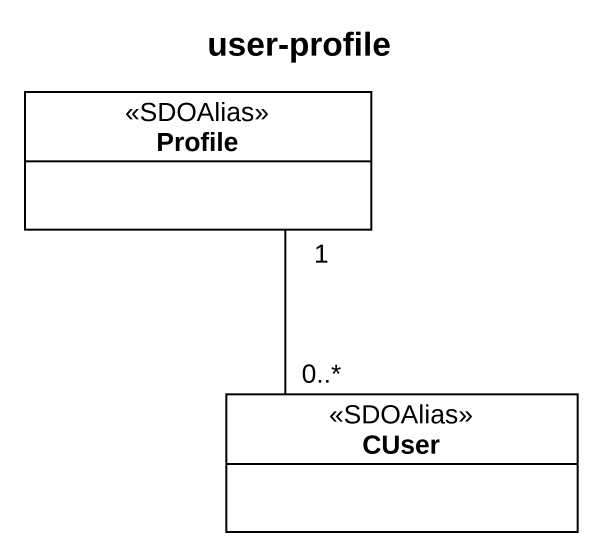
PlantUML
@startuml
title user-profile
hide circle
hide empty members
class Profile <<SDOAlias>>
class CUser <<SDOAlias>>
CUser "0..*" -up- "1" Profile
@enduml
